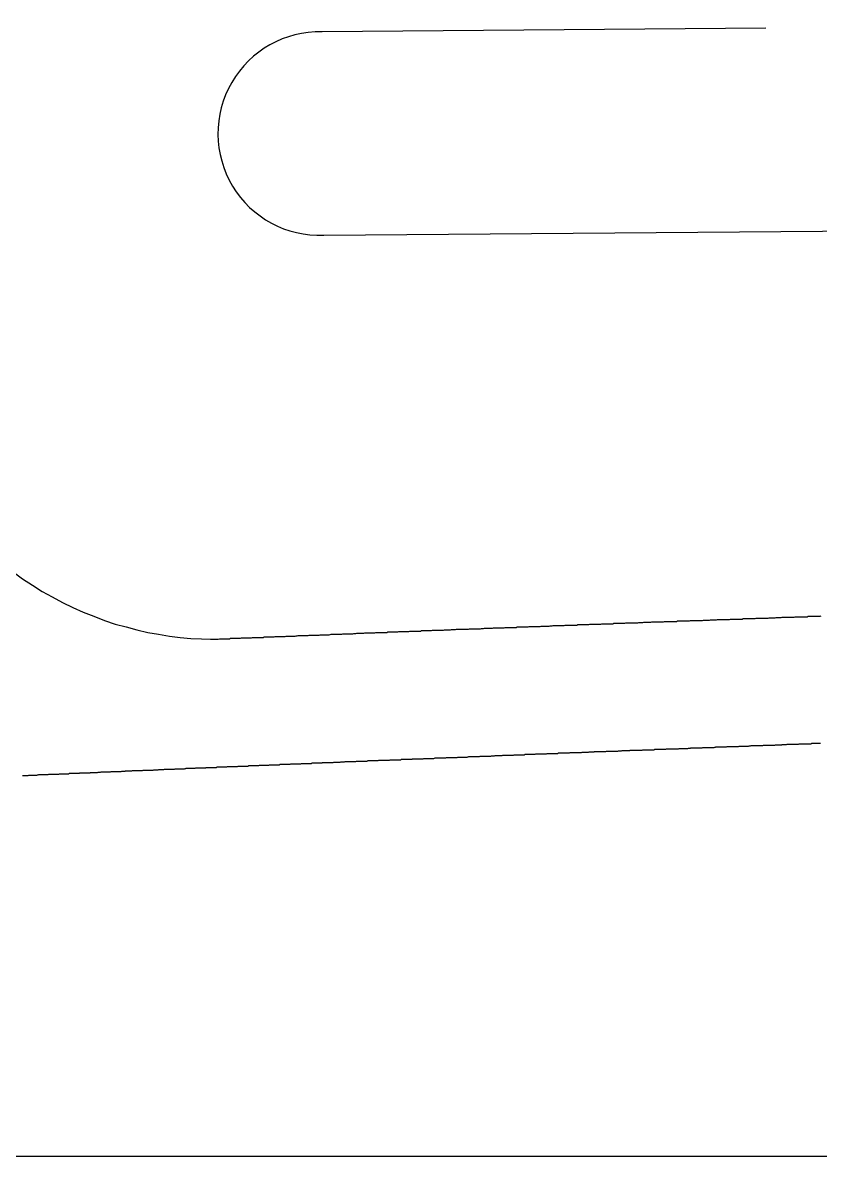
# Model space of a CAD drawing. Header units: millimetres. Extents: x 41 to 1041, y 1148 to 1248.
# Drawn here: x 142.67 to 163.83, y 1147.8 to 1177.87 of the extents above; entities that cross this region are included whole.
import ezdxf

# ---------------------------------------------------------------- set-up
doc = ezdxf.new("R2010")
doc.units = ezdxf.units.MM

msp = doc.modelspace()

# ---------------------------------------------------------------- linework, layer by layer
msp.add_line((41.281, 1147.802), (1041.281, 1147.802))
at = {"color": 3}
msp.add_lwpolyline([(162.386, 1177.727), (150.613, 1177.631, 1.031583), (150.657, 1172.234), (180.427, 1172.474, 1.026919), (180.408, 1177.872)], format="xyb", dxfattribs=at)
for points in [[(142.422, 1163.302, 0), (142.671, 1163.124, 0), (142.928, 1162.956, 0), (143.189, 1162.788, 0), (143.454, 1162.639, 0), (143.725, 1162.491, 0), (143.999, 1162.363, 0), (144.276, 1162.235, 0), (144.557, 1162.127, 0), (144.841, 1162.019, 0), (145.127, 1161.921, 0), (145.413, 1161.843, 0), (145.701, 1161.765, 0), (145.988, 1161.697, 0), (146.277, 1161.649, 0), (146.564, 1161.601, 0), (146.85, 1161.563, 0), (147.134, 1161.534, 0), (147.417, 1161.526, 0), (147.65, 1161.518, 0), (147.653, 1161.518, 0), (147.662, 1161.518, 0), (147.675, 1161.518, 0), (147.693, 1161.518, 0), (147.714, 1161.518, 0), (147.738, 1161.519, 0), (147.766, 1161.519, 0), (147.795, 1161.519, 0), (147.827, 1161.519, 0), (147.86, 1161.519, 0), (147.894, 1161.53, 0), (147.929, 1161.53, 0), (147.965, 1161.53, 0), (148, 1161.53, 0), (148.034, 1161.531, 0), (148.067, 1161.531, 0), (148.099, 1161.531, 0), (148.129, 1161.531, 0), (148.156, 1161.531, 0), (148.183, 1161.542, 0), (148.209, 1161.542, 0), (148.236, 1161.542, 0), (148.262, 1161.542, 0), (148.288, 1161.542, 0), (148.315, 1161.543, 0), (148.341, 1161.543, 0), (148.368, 1161.543, 0), (148.394, 1161.543, 0), (148.421, 1161.543, 0), (148.447, 1161.543, 0), (148.473, 1161.554, 0), (148.5, 1161.554, 0), (148.526, 1161.554, 0), (148.553, 1161.554, 0), (148.579, 1161.554, 0), (148.606, 1161.555, 0), (148.632, 1161.555, 0), (148.658, 1161.555, 0), (148.685, 1161.555, 0), (148.711, 1161.555, 0), (148.738, 1161.555, 0), (148.764, 1161.566, 0), (148.791, 1161.566, 0), (148.817, 1161.566, 0), (148.843, 1161.566, 0), (148.87, 1161.566, 0), (148.896, 1161.566, 0), (148.923, 1161.567, 0), (148.949, 1161.567, 0), (148.975, 1161.567, 0), (149.002, 1161.567, 0), (149.028, 1161.567, 0), (149.055, 1161.568, 0), (149.081, 1161.578, 0), (149.108, 1161.578, 0), (149.134, 1161.578, 0), (149.16, 1161.578, 0), (149.187, 1161.578, 0), (149.213, 1161.579, 0), (149.24, 1161.579, 0), (149.266, 1161.579, 0), (149.293, 1161.579, 0), (149.319, 1161.579, 0), (149.345, 1161.58, 0), (149.372, 1161.59, 0), (149.398, 1161.59, 0), (149.425, 1161.59, 0), (149.451, 1161.59, 0), (149.478, 1161.59, 0), (149.504, 1161.591, 0), (149.53, 1161.591, 0), (149.557, 1161.591, 0), (149.583, 1161.591, 0), (149.61, 1161.591, 0), (149.636, 1161.592, 0), (149.663, 1161.602, 0), (149.689, 1161.602, 0), (149.715, 1161.602, 0), (149.742, 1161.602, 0), (149.768, 1161.602, 0), (149.795, 1161.603, 0), (149.821, 1161.603, 0), (149.847, 1161.603, 0), (149.874, 1161.603, 0), (149.9, 1161.603, 0), (149.927, 1161.604, 0), (149.953, 1161.604, 0), (149.98, 1161.614, 0), (150.006, 1161.614, 0), (150.032, 1161.614, 0), (150.059, 1161.614, 0), (150.085, 1161.615, 0), (150.112, 1161.615, 0), (150.138, 1161.615, 0), (150.165, 1161.615, 0), (150.191, 1161.615, 0), (150.217, 1161.616, 0), (150.244, 1161.616, 0), (150.27, 1161.626, 0), (150.297, 1161.626, 0), (150.323, 1161.626, 0), (150.35, 1161.626, 0), (150.376, 1161.627, 0), (150.402, 1161.627, 0), (150.429, 1161.627, 0), (150.455, 1161.627, 0), (150.482, 1161.627, 0), (150.508, 1161.627, 0), (150.534, 1161.628, 0), (150.561, 1161.638, 0), (150.587, 1161.638, 0), (150.614, 1161.638, 0), (150.64, 1161.638, 0), (150.667, 1161.639, 0), (150.693, 1161.639, 0), (150.719, 1161.639, 0), (150.746, 1161.639, 0), (150.772, 1161.639, 0), (150.799, 1161.639, 0), (150.825, 1161.64, 0), (150.852, 1161.65, 0), (150.878, 1161.65, 0), (150.904, 1161.65, 0), (150.931, 1161.65, 0), (150.957, 1161.651, 0), (150.984, 1161.651, 0), (151.01, 1161.651, 0), (151.037, 1161.651, 0), (151.063, 1161.651, 0), (151.089, 1161.651, 0), (151.116, 1161.652, 0), (151.142, 1161.652, 0), (151.169, 1161.662, 0), (151.195, 1161.662, 0), (151.221, 1161.662, 0), (151.248, 1161.663, 0), (151.274, 1161.663, 0), (151.301, 1161.663, 0), (151.327, 1161.663, 0), (151.354, 1161.663, 0), (151.38, 1161.663, 0), (151.406, 1161.664, 0), (151.433, 1161.664, 0), (151.458, 1161.674, 0), (151.485, 1161.674, 0), (151.511, 1161.674, 0), (151.538, 1161.675, 0), (151.564, 1161.675, 0), (151.59, 1161.675, 0), (151.617, 1161.675, 0), (151.643, 1161.675, 0), (151.67, 1161.675, 0), (151.696, 1161.676, 0), (151.723, 1161.676, 0), (151.749, 1161.686, 0), (151.775, 1161.686, 0), (151.802, 1161.686, 0), (151.828, 1161.687, 0), (151.855, 1161.687, 0), (151.881, 1161.687, 0), (151.907, 1161.687, 0), (151.934, 1161.687, 0), (151.96, 1161.687, 0), (151.987, 1161.688, 0), (152.013, 1161.688, 0), (152.04, 1161.698, 0), (152.066, 1161.698, 0), (152.092, 1161.698, 0), (152.119, 1161.699, 0), (152.145, 1161.699, 0), (152.172, 1161.699, 0), (152.198, 1161.699, 0), (152.225, 1161.699, 0), (152.251, 1161.699, 0), (152.277, 1161.7, 0), (152.304, 1161.7, 0), (152.33, 1161.7, 0), (152.357, 1161.71, 0), (152.383, 1161.71, 0), (152.41, 1161.71, 0), (152.436, 1161.711, 0), (152.462, 1161.711, 0), (152.489, 1161.711, 0), (152.515, 1161.711, 0), (152.542, 1161.711, 0), (152.568, 1161.712, 0), (152.594, 1161.712, 0), (152.621, 1161.712, 0), (152.647, 1161.722, 0), (152.674, 1161.722, 0), (152.7, 1161.722, 0), (152.727, 1161.723, 0), (152.753, 1161.723, 0), (152.779, 1161.723, 0), (152.806, 1161.723, 0), (152.832, 1161.723, 0), (152.859, 1161.724, 0), (152.885, 1161.724, 0), (152.912, 1161.724, 0), (152.938, 1161.734, 0), (152.964, 1161.734, 0), (152.991, 1161.734, 0), (153.017, 1161.735, 0), (153.044, 1161.735, 0), (153.07, 1161.735, 0), (153.097, 1161.735, 0), (153.123, 1161.735, 0), (153.149, 1161.736, 0), (153.176, 1161.736, 0), (153.202, 1161.736, 0), (153.229, 1161.736, 0), (153.255, 1161.746, 0), (153.281, 1161.746, 0), (153.308, 1161.747, 0), (153.334, 1161.747, 0), (153.361, 1161.747, 0), (153.387, 1161.747, 0), (153.414, 1161.747, 0), (153.44, 1161.748, 0), (153.466, 1161.748, 0), (153.493, 1161.748, 0), (153.519, 1161.748, 0), (153.546, 1161.758, 0), (153.572, 1161.758, 0), (153.599, 1161.759, 0), (153.625, 1161.759, 0), (153.651, 1161.759, 0), (153.678, 1161.759, 0), (153.704, 1161.759, 0), (153.731, 1161.76, 0), (153.757, 1161.76, 0), (153.784, 1161.76, 0), (153.81, 1161.76, 0), (153.836, 1161.76, 0), (153.863, 1161.77, 0), (153.889, 1161.771, 0), (153.916, 1161.771, 0), (153.942, 1161.771, 0), (153.969, 1161.771, 0), (153.995, 1161.771, 0), (154.021, 1161.771, 0), (154.048, 1161.772, 0), (154.074, 1161.772, 0), (154.101, 1161.772, 0), (154.127, 1161.772, 0), (154.154, 1161.772, 0), (154.18, 1161.783, 0), (154.206, 1161.783, 0), (154.233, 1161.783, 0), (154.259, 1161.783, 0), (154.286, 1161.783, 0), (154.312, 1161.783, 0), (154.338, 1161.784, 0), (154.365, 1161.784, 0), (154.391, 1161.784, 0), (154.418, 1161.784, 0), (154.444, 1161.784, 0), (154.471, 1161.785, 0), (154.497, 1161.785, 0), (154.523, 1161.795, 0), (154.55, 1161.795, 0), (154.576, 1161.795, 0), (154.603, 1161.795, 0), (154.629, 1161.796, 0), (154.656, 1161.796, 0), (154.682, 1161.796, 0), (154.708, 1161.796, 0), (154.735, 1161.796, 0), (154.761, 1161.797, 0), (154.788, 1161.797, 0), (154.814, 1161.797, 0), (154.841, 1161.807, 0), (154.867, 1161.807, 0), (154.893, 1161.807, 0), (154.92, 1161.808, 0), (154.946, 1161.808, 0), (154.973, 1161.808, 0), (154.999, 1161.808, 0), (155.026, 1161.808, 0), (155.052, 1161.809, 0), (155.078, 1161.809, 0), (155.105, 1161.809, 0), (155.131, 1161.809, 0), (155.158, 1161.819, 0), (155.184, 1161.819, 0), (155.211, 1161.82, 0), (155.237, 1161.82, 0), (155.263, 1161.82, 0), (155.29, 1161.82, 0), (155.316, 1161.82, 0), (155.343, 1161.821, 0), (155.369, 1161.821, 0), (155.396, 1161.821, 0), (155.422, 1161.821, 0), (155.448, 1161.821, 0), (155.474, 1161.831, 0), (155.5, 1161.832, 0), (155.527, 1161.832, 0), (155.553, 1161.832, 0), (155.579, 1161.832, 0), (155.606, 1161.832, 0), (155.632, 1161.833, 0), (155.659, 1161.833, 0), (155.685, 1161.833, 0), (155.712, 1161.833, 0), (155.738, 1161.833, 0), (155.764, 1161.833, 0), (155.791, 1161.844, 0), (155.817, 1161.844, 0), (155.844, 1161.844, 0), (155.87, 1161.844, 0), (155.897, 1161.844, 0), (155.923, 1161.844, 0), (155.949, 1161.845, 0), (155.976, 1161.845, 0), (156.002, 1161.845, 0), (156.029, 1161.845, 0), (156.055, 1161.845, 0), (156.082, 1161.846, 0), (156.108, 1161.856, 0), (156.134, 1161.856, 0), (156.161, 1161.856, 0), (156.187, 1161.856, 0), (156.214, 1161.856, 0), (156.24, 1161.857, 0), (156.267, 1161.857, 0), (156.293, 1161.857, 0), (156.319, 1161.857, 0), (156.346, 1161.857, 0), (156.372, 1161.858, 0), (156.399, 1161.858, 0), (156.425, 1161.868, 0), (156.452, 1161.868, 0), (156.478, 1161.868, 0), (156.504, 1161.868, 0), (156.531, 1161.869, 0), (156.557, 1161.869, 0), (156.584, 1161.869, 0), (156.61, 1161.869, 0), (156.636, 1161.869, 0), (156.663, 1161.87, 0), (156.689, 1161.87, 0), (156.716, 1161.87, 0), (156.742, 1161.88, 0), (156.769, 1161.88, 0), (156.795, 1161.88, 0), (156.821, 1161.881, 0), (156.848, 1161.881, 0), (156.874, 1161.881, 0), (156.901, 1161.881, 0), (156.927, 1161.881, 0), (156.954, 1161.882, 0), (156.98, 1161.882, 0), (157.006, 1161.882, 0), (157.033, 1161.882, 0), (157.059, 1161.892, 0), (157.086, 1161.892, 0), (157.112, 1161.893, 0), (157.139, 1161.893, 0), (157.165, 1161.893, 0), (157.191, 1161.893, 0), (157.218, 1161.893, 0), (157.244, 1161.894, 0), (157.271, 1161.894, 0), (157.297, 1161.894, 0), (157.324, 1161.894, 0), (157.35, 1161.894, 0), (157.376, 1161.894, 0), (157.403, 1161.905, 0), (157.429, 1161.905, 0), (157.456, 1161.905, 0), (157.482, 1161.905, 0), (157.509, 1161.905, 0), (157.535, 1161.906, 0), (157.561, 1161.906, 0), (157.588, 1161.906, 0), (157.614, 1161.906, 0), (157.641, 1161.906, 0), (157.667, 1161.906, 0), (157.694, 1161.907, 0), (157.72, 1161.917, 0), (157.746, 1161.917, 0), (157.773, 1161.917, 0), (157.799, 1161.917, 0), (157.826, 1161.917, 0), (157.852, 1161.918, 0), (157.878, 1161.918, 0), (157.905, 1161.918, 0), (157.931, 1161.918, 0), (157.958, 1161.918, 0), (157.984, 1161.919, 0), (158.011, 1161.919, 0), (158.037, 1161.929, 0), (158.063, 1161.929, 0), (158.09, 1161.929, 0), (158.116, 1161.929, 0), (158.143, 1161.93, 0), (158.169, 1161.93, 0), (158.196, 1161.93, 0), (158.222, 1161.93, 0), (158.248, 1161.93, 0), (158.275, 1161.931, 0), (158.301, 1161.931, 0), (158.328, 1161.931, 0), (158.354, 1161.941, 0), (158.381, 1161.941, 0), (158.407, 1161.941, 0), (158.433, 1161.942, 0), (158.46, 1161.942, 0), (158.486, 1161.942, 0), (158.513, 1161.942, 0), (158.539, 1161.942, 0), (158.566, 1161.943, 0), (158.592, 1161.943, 0), (158.618, 1161.943, 0), (158.645, 1161.943, 0), (158.671, 1161.953, 0), (158.698, 1161.953, 0), (158.724, 1161.954, 0), (158.751, 1161.954, 0), (158.777, 1161.954, 0), (158.803, 1161.954, 0), (158.83, 1161.954, 0), (158.856, 1161.955, 0), (158.883, 1161.955, 0), (158.909, 1161.955, 0), (158.936, 1161.955, 0), (158.962, 1161.955, 0), (158.988, 1161.955, 0), (159.015, 1161.966, 0), (159.041, 1161.966, 0), (159.068, 1161.966, 0), (159.094, 1161.966, 0), (159.121, 1161.966, 0), (159.147, 1161.967, 0), (159.173, 1161.967, 0), (159.2, 1161.967, 0), (159.226, 1161.967, 0), (159.253, 1161.967, 0), (159.279, 1161.967, 0), (159.305, 1161.968, 0), (159.332, 1161.968, 0), (159.358, 1161.978, 0), (159.385, 1161.978, 0), (159.411, 1161.978, 0), (159.438, 1161.979, 0), (159.464, 1161.979, 0), (159.49, 1161.979, 0), (159.517, 1161.979, 0), (159.543, 1161.979, 0), (159.57, 1161.979, 0), (159.596, 1161.98, 0), (159.623, 1161.98, 0), (159.649, 1161.98, 0), (159.675, 1161.98, 0), (159.701, 1161.99, 0), (159.727, 1161.99, 0), (159.754, 1161.991, 0), (159.78, 1161.991, 0), (159.807, 1161.991, 0), (159.833, 1161.991, 0), (159.859, 1161.991, 0), (159.886, 1161.992, 0), (159.912, 1161.992, 0), (159.939, 1161.992, 0), (159.965, 1161.992, 0), (159.992, 1161.992, 0), (160.018, 1161.992, 0), (160.044, 1162.003, 0), (160.071, 1162.003, 0), (160.097, 1162.003, 0), (160.124, 1162.003, 0), (160.15, 1162.003, 0), (160.177, 1162.004, 0), (160.203, 1162.004, 0), (160.229, 1162.004, 0), (160.256, 1162.004, 0), (160.282, 1162.004, 0), (160.309, 1162.004, 0), (160.335, 1162.005, 0), (160.362, 1162.005, 0), (160.388, 1162.015, 0), (160.414, 1162.015, 0), (160.441, 1162.015, 0), (160.467, 1162.016, 0), (160.494, 1162.016, 0), (160.52, 1162.016, 0), (160.547, 1162.016, 0), (160.573, 1162.016, 0), (160.599, 1162.016, 0), (160.626, 1162.017, 0), (160.652, 1162.017, 0), (160.679, 1162.017, 0), (160.705, 1162.017, 0), (160.732, 1162.027, 0), (160.758, 1162.028, 0), (160.784, 1162.028, 0), (160.811, 1162.028, 0), (160.837, 1162.028, 0), (160.864, 1162.028, 0), (160.89, 1162.028, 0), (160.917, 1162.029, 0), (160.943, 1162.029, 0), (160.969, 1162.029, 0), (160.996, 1162.029, 0), (161.022, 1162.029, 0), (161.049, 1162.03, 0), (161.075, 1162.03, 0), (161.102, 1162.04, 0), (161.128, 1162.04, 0), (161.154, 1162.04, 0), (161.181, 1162.04, 0), (161.207, 1162.041, 0), (161.234, 1162.041, 0), (161.26, 1162.041, 0), (161.287, 1162.041, 0), (161.313, 1162.041, 0), (161.339, 1162.041, 0), (161.366, 1162.042, 0), (161.392, 1162.042, 0), (161.419, 1162.042, 0), (161.445, 1162.052, 0), (161.472, 1162.052, 0), (161.498, 1162.053, 0), (161.524, 1162.053, 0), (161.551, 1162.053, 0), (161.577, 1162.053, 0), (161.604, 1162.053, 0), (161.63, 1162.053, 0), (161.657, 1162.054, 0), (161.683, 1162.054, 0), (161.709, 1162.054, 0), (161.736, 1162.054, 0), (161.762, 1162.054, 0), (161.789, 1162.065, 0), (161.815, 1162.065, 0), (161.841, 1162.065, 0), (161.868, 1162.065, 0), (161.894, 1162.065, 0), (161.921, 1162.065, 0), (161.947, 1162.066, 0), (161.974, 1162.066, 0), (162, 1162.066, 0), (162.026, 1162.066, 0), (162.053, 1162.066, 0), (162.079, 1162.067, 0), (162.106, 1162.067, 0), (162.132, 1162.077, 0), (162.159, 1162.077, 0), (162.185, 1162.077, 0), (162.211, 1162.077, 0), (162.238, 1162.078, 0), (162.264, 1162.078, 0), (162.291, 1162.078, 0), (162.317, 1162.078, 0), (162.344, 1162.078, 0), (162.37, 1162.079, 0), (162.396, 1162.079, 0), (162.423, 1162.079, 0), (162.449, 1162.079, 0), (162.476, 1162.089, 0), (162.502, 1162.089, 0), (162.529, 1162.09, 0), (162.555, 1162.09, 0), (162.581, 1162.09, 0), (162.608, 1162.09, 0), (162.634, 1162.09, 0), (162.661, 1162.091, 0), (162.687, 1162.091, 0), (162.714, 1162.091, 0), (162.74, 1162.091, 0), (162.766, 1162.091, 0), (162.793, 1162.091, 0), (162.819, 1162.102, 0), (162.846, 1162.102, 0), (162.872, 1162.102, 0), (162.899, 1162.102, 0), (162.925, 1162.102, 0), (162.951, 1162.103, 0), (162.978, 1162.103, 0), (163.004, 1162.103, 0), (163.031, 1162.103, 0), (163.057, 1162.103, 0), (163.084, 1162.103, 0), (163.11, 1162.104, 0), (163.136, 1162.104, 0), (163.163, 1162.114, 0), (163.189, 1162.114, 0), (163.216, 1162.114, 0), (163.242, 1162.114, 0), (163.269, 1162.115, 0), (163.295, 1162.115, 0), (163.321, 1162.115, 0), (163.348, 1162.115, 0), (163.374, 1162.115, 0), (163.401, 1162.116, 0), (163.427, 1162.116, 0), (163.454, 1162.116, 0), (163.48, 1162.116, 0), (163.506, 1162.126, 0), (163.533, 1162.126, 0), (163.559, 1162.127, 0), (163.586, 1162.127, 0), (163.612, 1162.127, 0), (163.639, 1162.127, 0), (163.665, 1162.127, 0), (163.691, 1162.128, 0), (163.718, 1162.128, 0), (163.744, 1162.128, 0), (163.771, 1162.128, 0), (163.797, 1162.128, 0), (163.824, 1162.128, 0), (163.85, 1162.139, 0)], [(142.666, 1157.904, 0), (142.682, 1157.904, 0), (142.699, 1157.904, 0), (142.715, 1157.904, 0), (142.732, 1157.904, 0), (142.749, 1157.904, 0), (142.765, 1157.905, 0), (142.782, 1157.905, 0), (142.798, 1157.905, 0), (142.815, 1157.905, 0), (142.832, 1157.915, 0), (142.848, 1157.915, 0), (142.865, 1157.915, 0), (142.881, 1157.915, 0), (142.898, 1157.915, 0), (142.915, 1157.916, 0), (142.931, 1157.916, 0), (142.948, 1157.916, 0), (142.964, 1157.916, 0), (142.981, 1157.916, 0), (142.998, 1157.916, 0), (143.014, 1157.916, 0), (143.031, 1157.916, 0), (143.047, 1157.916, 0), (143.064, 1157.917, 0), (143.08, 1157.917, 0), (143.097, 1157.927, 0), (143.114, 1157.927, 0), (143.13, 1157.927, 0), (143.147, 1157.927, 0), (143.163, 1157.927, 0), (143.18, 1157.927, 0), (143.197, 1157.927, 0), (143.213, 1157.928, 0), (143.23, 1157.928, 0), (143.246, 1157.928, 0), (143.263, 1157.928, 0), (143.28, 1157.928, 0), (143.296, 1157.928, 0), (143.313, 1157.928, 0), (143.329, 1157.928, 0), (143.346, 1157.928, 0), (143.363, 1157.939, 0), (143.379, 1157.939, 0), (143.396, 1157.939, 0), (143.412, 1157.939, 0), (143.429, 1157.939, 0), (143.446, 1157.939, 0), (143.462, 1157.939, 0), (143.479, 1157.939, 0), (143.495, 1157.94, 0), (143.512, 1157.94, 0), (143.529, 1157.94, 0), (143.545, 1157.94, 0), (143.562, 1157.94, 0), (143.578, 1157.94, 0), (143.595, 1157.94, 0), (143.611, 1157.94, 0), (143.628, 1157.94, 0), (143.645, 1157.951, 0), (143.661, 1157.951, 0), (143.678, 1157.951, 0), (143.694, 1157.951, 0), (143.711, 1157.951, 0), (143.728, 1157.951, 0), (143.744, 1157.951, 0), (143.761, 1157.951, 0), (143.777, 1157.951, 0), (143.794, 1157.952, 0), (143.811, 1157.952, 0), (143.827, 1157.952, 0), (143.844, 1157.952, 0), (143.86, 1157.952, 0), (143.877, 1157.952, 0), (143.894, 1157.952, 0), (143.91, 1157.962, 0), (143.927, 1157.962, 0), (143.943, 1157.963, 0), (143.96, 1157.963, 0), (143.977, 1157.963, 0), (143.993, 1157.963, 0), (144.01, 1157.963, 0), (144.026, 1157.963, 0), (144.043, 1157.963, 0), (144.059, 1157.963, 0), (144.076, 1157.963, 0), (144.093, 1157.964, 0), (144.109, 1157.964, 0), (144.126, 1157.964, 0), (144.142, 1157.964, 0), (144.159, 1157.964, 0), (144.176, 1157.964, 0), (144.192, 1157.974, 0), (144.209, 1157.974, 0), (144.225, 1157.974, 0), (144.242, 1157.975, 0), (144.259, 1157.975, 0), (144.275, 1157.975, 0), (144.292, 1157.975, 0), (144.308, 1157.975, 0), (144.325, 1157.975, 0), (144.342, 1157.975, 0), (144.358, 1157.975, 0), (144.375, 1157.976, 0), (144.391, 1157.976, 0), (144.408, 1157.976, 0), (144.425, 1157.976, 0), (144.441, 1157.976, 0), (144.458, 1157.976, 0), (144.473, 1157.986, 0), (144.49, 1157.986, 0), (144.507, 1157.986, 0), (144.523, 1157.987, 0), (144.54, 1157.987, 0), (144.556, 1157.987, 0), (144.573, 1157.987, 0), (144.589, 1157.987, 0), (144.606, 1157.987, 0), (144.623, 1157.987, 0), (144.639, 1157.987, 0), (144.656, 1157.987, 0), (144.672, 1157.988, 0), (144.689, 1157.988, 0), (144.706, 1157.988, 0), (144.722, 1157.988, 0), (144.739, 1157.988, 0), (144.755, 1157.998, 0), (144.772, 1157.998, 0), (144.789, 1157.998, 0), (144.805, 1157.998, 0), (144.822, 1157.999, 0), (144.838, 1157.999, 0), (144.855, 1157.999, 0), (144.872, 1157.999, 0), (144.888, 1157.999, 0), (144.905, 1157.999, 0), (144.921, 1157.999, 0), (144.938, 1157.999, 0), (144.955, 1157.999, 0), (144.971, 1158, 0), (144.988, 1158, 0), (145.004, 1158, 0), (145.021, 1158.01, 0), (145.038, 1158.01, 0), (145.054, 1158.01, 0), (145.071, 1158.01, 0), (145.087, 1158.01, 0), (145.104, 1158.011, 0), (145.12, 1158.011, 0), (145.137, 1158.011, 0), (145.154, 1158.011, 0), (145.17, 1158.011, 0), (145.187, 1158.011, 0), (145.203, 1158.011, 0), (145.22, 1158.011, 0), (145.237, 1158.011, 0), (145.253, 1158.012, 0), (145.27, 1158.012, 0), (145.286, 1158.012, 0), (145.303, 1158.022, 0), (145.32, 1158.022, 0), (145.336, 1158.022, 0), (145.353, 1158.022, 0), (145.369, 1158.022, 0), (145.386, 1158.022, 0), (145.403, 1158.023, 0), (145.419, 1158.023, 0), (145.436, 1158.023, 0), (145.452, 1158.023, 0), (145.469, 1158.023, 0), (145.486, 1158.023, 0), (145.502, 1158.023, 0), (145.519, 1158.023, 0), (145.535, 1158.023, 0), (145.552, 1158.024, 0), (145.569, 1158.024, 0), (145.585, 1158.034, 0), (145.602, 1158.034, 0), (145.618, 1158.034, 0), (145.635, 1158.034, 0), (145.651, 1158.034, 0), (145.668, 1158.034, 0), (145.685, 1158.034, 0), (145.701, 1158.035, 0), (145.718, 1158.035, 0), (145.734, 1158.035, 0), (145.751, 1158.035, 0), (145.768, 1158.035, 0), (145.784, 1158.035, 0), (145.801, 1158.035, 0), (145.817, 1158.035, 0), (145.834, 1158.035, 0), (145.851, 1158.036, 0), (145.867, 1158.046, 0), (145.884, 1158.046, 0), (145.9, 1158.046, 0), (145.917, 1158.046, 0), (145.934, 1158.046, 0), (145.95, 1158.046, 0), (145.967, 1158.046, 0), (145.983, 1158.047, 0), (146, 1158.047, 0), (146.017, 1158.047, 0), (146.033, 1158.047, 0), (146.05, 1158.047, 0), (146.066, 1158.047, 0), (146.083, 1158.047, 0), (146.1, 1158.047, 0), (146.116, 1158.047, 0), (146.133, 1158.048, 0), (146.149, 1158.058, 0), (146.166, 1158.058, 0), (146.182, 1158.058, 0), (146.199, 1158.058, 0), (146.216, 1158.058, 0), (146.232, 1158.058, 0), (146.249, 1158.058, 0), (146.265, 1158.058, 0), (146.282, 1158.059, 0), (146.299, 1158.059, 0), (146.315, 1158.059, 0), (146.332, 1158.059, 0), (146.348, 1158.059, 0), (146.365, 1158.059, 0), (146.382, 1158.059, 0), (146.398, 1158.059, 0), (146.415, 1158.059, 0), (146.431, 1158.07, 0), (146.448, 1158.07, 0), (146.465, 1158.07, 0), (146.481, 1158.07, 0), (146.498, 1158.07, 0), (146.514, 1158.07, 0), (146.531, 1158.07, 0), (146.548, 1158.07, 0), (146.564, 1158.07, 0), (146.581, 1158.071, 0), (146.597, 1158.071, 0), (146.614, 1158.071, 0), (146.631, 1158.071, 0), (146.647, 1158.071, 0), (146.664, 1158.071, 0), (146.68, 1158.071, 0), (146.697, 1158.071, 0), (146.713, 1158.081, 0), (146.73, 1158.082, 0), (146.747, 1158.082, 0), (146.763, 1158.082, 0), (146.78, 1158.082, 0), (146.796, 1158.082, 0), (146.813, 1158.082, 0), (146.83, 1158.082, 0), (146.846, 1158.082, 0), (146.863, 1158.083, 0), (146.879, 1158.083, 0), (146.896, 1158.083, 0), (146.913, 1158.083, 0), (146.929, 1158.083, 0), (146.946, 1158.083, 0), (146.962, 1158.083, 0), (146.979, 1158.093, 0), (146.996, 1158.093, 0), (147.012, 1158.094, 0), (147.029, 1158.094, 0), (147.045, 1158.094, 0), (147.062, 1158.094, 0), (147.079, 1158.094, 0), (147.095, 1158.094, 0), (147.112, 1158.094, 0), (147.128, 1158.094, 0), (147.145, 1158.094, 0), (147.161, 1158.095, 0), (147.178, 1158.095, 0), (147.195, 1158.095, 0), (147.211, 1158.095, 0), (147.228, 1158.095, 0), (147.244, 1158.095, 0), (147.261, 1158.105, 0), (147.278, 1158.105, 0), (147.294, 1158.105, 0), (147.311, 1158.106, 0), (147.327, 1158.106, 0), (147.344, 1158.106, 0), (147.361, 1158.106, 0), (147.377, 1158.106, 0), (147.394, 1158.106, 0), (147.41, 1158.106, 0), (147.427, 1158.106, 0), (147.444, 1158.106, 0), (147.46, 1158.107, 0), (147.477, 1158.107, 0), (147.493, 1158.107, 0), (147.51, 1158.107, 0), (147.527, 1158.107, 0), (147.543, 1158.117, 0), (147.56, 1158.117, 0), (147.576, 1158.117, 0), (147.593, 1158.118, 0), (147.61, 1158.118, 0), (147.626, 1158.118, 0), (147.643, 1158.118, 0), (147.659, 1158.118, 0), (147.676, 1158.118, 0), (147.692, 1158.118, 0), (147.709, 1158.118, 0), (147.726, 1158.118, 0), (147.742, 1158.119, 0), (147.759, 1158.119, 0), (147.775, 1158.119, 0), (147.792, 1158.119, 0), (147.809, 1158.119, 0), (147.825, 1158.129, 0), (147.842, 1158.129, 0), (147.858, 1158.129, 0), (147.875, 1158.129, 0), (147.892, 1158.13, 0), (147.908, 1158.13, 0), (147.925, 1158.13, 0), (147.941, 1158.13, 0), (147.958, 1158.13, 0), (147.975, 1158.13, 0), (147.991, 1158.13, 0), (148.008, 1158.13, 0), (148.024, 1158.13, 0), (148.041, 1158.131, 0), (148.058, 1158.131, 0), (148.074, 1158.131, 0), (148.091, 1158.131, 0), (148.107, 1158.141, 0), (148.124, 1158.141, 0), (148.141, 1158.141, 0), (148.157, 1158.141, 0), (148.174, 1158.141, 0), (148.19, 1158.142, 0), (148.207, 1158.142, 0), (148.223, 1158.142, 0), (148.24, 1158.142, 0), (148.257, 1158.142, 0), (148.273, 1158.142, 0), (148.29, 1158.142, 0), (148.306, 1158.142, 0), (148.323, 1158.142, 0), (148.34, 1158.143, 0), (148.356, 1158.143, 0), (148.373, 1158.143, 0), (148.388, 1158.153, 0), (148.405, 1158.153, 0), (148.422, 1158.153, 0), (148.438, 1158.153, 0), (148.455, 1158.153, 0), (148.471, 1158.154, 0), (148.488, 1158.154, 0), (148.505, 1158.154, 0), (148.521, 1158.154, 0), (148.538, 1158.154, 0), (148.554, 1158.154, 0), (148.571, 1158.154, 0), (148.588, 1158.154, 0), (148.604, 1158.154, 0), (148.621, 1158.155, 0), (148.637, 1158.155, 0), (148.654, 1158.155, 0), (148.671, 1158.165, 0), (148.687, 1158.165, 0), (148.704, 1158.165, 0), (148.72, 1158.165, 0), (148.737, 1158.165, 0), (148.753, 1158.165, 0), (148.77, 1158.166, 0), (148.787, 1158.166, 0), (148.803, 1158.166, 0), (148.82, 1158.166, 0), (148.836, 1158.166, 0), (148.853, 1158.166, 0), (148.87, 1158.166, 0), (148.886, 1158.166, 0), (148.903, 1158.166, 0), (148.919, 1158.167, 0), (148.936, 1158.167, 0), (148.953, 1158.177, 0), (148.969, 1158.177, 0), (148.986, 1158.177, 0), (149.002, 1158.177, 0), (149.019, 1158.177, 0), (149.036, 1158.177, 0), (149.052, 1158.177, 0), (149.069, 1158.178, 0), (149.085, 1158.178, 0), (149.102, 1158.178, 0), (149.119, 1158.178, 0), (149.135, 1158.178, 0), (149.152, 1158.178, 0), (149.168, 1158.178, 0), (149.185, 1158.178, 0), (149.202, 1158.178, 0), (149.218, 1158.189, 0), (149.235, 1158.189, 0), (149.251, 1158.189, 0), (149.268, 1158.189, 0), (149.284, 1158.189, 0), (149.301, 1158.189, 0), (149.318, 1158.189, 0), (149.334, 1158.189, 0), (149.351, 1158.19, 0), (149.367, 1158.19, 0), (149.384, 1158.19, 0), (149.401, 1158.19, 0), (149.417, 1158.19, 0), (149.434, 1158.19, 0), (149.45, 1158.19, 0), (149.467, 1158.19, 0), (149.484, 1158.19, 0), (149.5, 1158.201, 0), (149.517, 1158.201, 0), (149.533, 1158.201, 0), (149.55, 1158.201, 0), (149.567, 1158.201, 0), (149.583, 1158.201, 0), (149.6, 1158.201, 0), (149.616, 1158.201, 0), (149.633, 1158.201, 0), (149.65, 1158.202, 0), (149.666, 1158.202, 0), (149.683, 1158.202, 0), (149.699, 1158.202, 0), (149.716, 1158.202, 0), (149.733, 1158.202, 0), (149.749, 1158.202, 0), (149.766, 1158.202, 0), (149.782, 1158.212, 0), (149.799, 1158.213, 0), (149.815, 1158.213, 0), (149.832, 1158.213, 0), (149.849, 1158.213, 0), (149.865, 1158.213, 0), (149.882, 1158.213, 0), (149.898, 1158.213, 0), (149.915, 1158.213, 0), (149.932, 1158.213, 0), (149.948, 1158.214, 0), (149.965, 1158.214, 0), (149.981, 1158.214, 0), (149.998, 1158.214, 0), (150.015, 1158.214, 0), (150.031, 1158.214, 0), (150.048, 1158.214, 0), (150.064, 1158.224, 0), (150.081, 1158.225, 0), (150.098, 1158.225, 0), (150.114, 1158.225, 0), (150.131, 1158.225, 0), (150.147, 1158.225, 0), (150.164, 1158.225, 0), (150.181, 1158.225, 0), (150.197, 1158.225, 0), (150.214, 1158.225, 0), (150.23, 1158.226, 0), (150.247, 1158.226, 0), (150.264, 1158.226, 0), (150.28, 1158.226, 0), (150.297, 1158.226, 0), (150.313, 1158.226, 0), (150.33, 1158.226, 0), (150.346, 1158.236, 0), (150.363, 1158.236, 0), (150.38, 1158.237, 0), (150.396, 1158.237, 0), (150.413, 1158.237, 0), (150.429, 1158.237, 0), (150.446, 1158.237, 0), (150.463, 1158.237, 0), (150.479, 1158.237, 0), (150.496, 1158.237, 0), (150.512, 1158.237, 0), (150.529, 1158.238, 0), (150.546, 1158.238, 0), (150.562, 1158.238, 0), (150.579, 1158.238, 0), (150.595, 1158.238, 0), (150.612, 1158.238, 0), (150.629, 1158.248, 0), (150.645, 1158.248, 0), (150.662, 1158.248, 0), (150.678, 1158.249, 0), (150.695, 1158.249, 0), (150.712, 1158.249, 0), (150.728, 1158.249, 0), (150.745, 1158.249, 0), (150.761, 1158.249, 0), (150.778, 1158.249, 0), (150.795, 1158.249, 0), (150.811, 1158.249, 0), (150.828, 1158.25, 0), (150.844, 1158.25, 0), (150.861, 1158.25, 0), (150.878, 1158.25, 0), (150.894, 1158.25, 0), (150.911, 1158.25, 0), (150.927, 1158.26, 0), (150.944, 1158.26, 0), (150.96, 1158.261, 0), (150.977, 1158.261, 0), (150.994, 1158.261, 0), (151.01, 1158.261, 0), (151.027, 1158.261, 0), (151.043, 1158.261, 0), (151.06, 1158.261, 0), (151.077, 1158.261, 0), (151.093, 1158.261, 0), (151.11, 1158.262, 0), (151.126, 1158.262, 0), (151.143, 1158.262, 0), (151.16, 1158.262, 0), (151.176, 1158.262, 0), (151.193, 1158.262, 0), (151.209, 1158.262, 0), (151.226, 1158.272, 0), (151.243, 1158.272, 0), (151.259, 1158.273, 0), (151.276, 1158.273, 0), (151.292, 1158.273, 0), (151.309, 1158.273, 0), (151.326, 1158.273, 0), (151.342, 1158.273, 0), (151.359, 1158.273, 0), (151.375, 1158.273, 0), (151.392, 1158.273, 0), (151.409, 1158.274, 0), (151.425, 1158.274, 0), (151.442, 1158.274, 0), (151.458, 1158.274, 0), (151.475, 1158.274, 0), (151.492, 1158.274, 0), (151.508, 1158.274, 0), (151.525, 1158.284, 0), (151.541, 1158.284, 0), (151.558, 1158.285, 0), (151.574, 1158.285, 0), (151.591, 1158.285, 0), (151.608, 1158.285, 0), (151.624, 1158.285, 0), (151.641, 1158.285, 0), (151.657, 1158.285, 0), (151.674, 1158.285, 0), (151.691, 1158.285, 0), (151.707, 1158.286, 0), (151.724, 1158.286, 0), (151.74, 1158.286, 0), (151.757, 1158.286, 0), (151.774, 1158.286, 0), (151.79, 1158.286, 0), (151.807, 1158.286, 0), (151.823, 1158.296, 0), (151.84, 1158.297, 0), (151.857, 1158.297, 0), (151.873, 1158.297, 0), (151.89, 1158.297, 0), (151.906, 1158.297, 0), (151.923, 1158.297, 0), (151.94, 1158.297, 0), (151.956, 1158.297, 0), (151.973, 1158.297, 0), (151.989, 1158.298, 0), (152.006, 1158.298, 0), (152.023, 1158.298, 0), (152.039, 1158.298, 0), (152.056, 1158.298, 0), (152.072, 1158.298, 0), (152.089, 1158.298, 0), (152.106, 1158.298, 0), (152.121, 1158.308, 0), (152.138, 1158.309, 0), (152.154, 1158.309, 0), (152.171, 1158.309, 0), (152.188, 1158.309, 0), (152.204, 1158.309, 0), (152.221, 1158.309, 0), (152.237, 1158.309, 0), (152.254, 1158.309, 0), (152.27, 1158.309, 0), (152.287, 1158.31, 0), (152.304, 1158.31, 0), (152.32, 1158.31, 0), (152.337, 1158.31, 0), (152.353, 1158.31, 0), (152.37, 1158.31, 0), (152.387, 1158.31, 0), (152.403, 1158.31, 0), (152.42, 1158.32, 0), (152.436, 1158.321, 0), (152.453, 1158.321, 0), (152.47, 1158.321, 0), (152.486, 1158.321, 0), (152.503, 1158.321, 0), (152.519, 1158.321, 0), (152.536, 1158.321, 0), (152.553, 1158.321, 0), (152.569, 1158.322, 0), (152.586, 1158.322, 0), (152.602, 1158.322, 0), (152.619, 1158.322, 0), (152.636, 1158.322, 0), (152.652, 1158.322, 0), (152.669, 1158.322, 0), (152.685, 1158.322, 0), (152.702, 1158.322, 0), (152.719, 1158.333, 0), (152.735, 1158.333, 0), (152.752, 1158.333, 0), (152.768, 1158.333, 0), (152.785, 1158.333, 0), (152.802, 1158.333, 0), (152.818, 1158.333, 0), (152.835, 1158.333, 0), (152.851, 1158.333, 0), (152.868, 1158.334, 0), (152.884, 1158.334, 0), (152.901, 1158.334, 0), (152.918, 1158.334, 0), (152.934, 1158.334, 0), (152.951, 1158.334, 0), (152.967, 1158.334, 0), (152.984, 1158.334, 0), (153.001, 1158.334, 0), (153.017, 1158.345, 0), (153.034, 1158.345, 0), (153.05, 1158.345, 0), (153.067, 1158.345, 0), (153.084, 1158.345, 0), (153.1, 1158.345, 0), (153.117, 1158.345, 0), (153.133, 1158.345, 0), (153.15, 1158.345, 0), (153.167, 1158.346, 0), (153.183, 1158.346, 0), (153.2, 1158.346, 0), (153.216, 1158.346, 0), (153.233, 1158.346, 0), (153.25, 1158.346, 0), (153.266, 1158.346, 0), (153.283, 1158.346, 0), (153.299, 1158.346, 0), (153.316, 1158.357, 0), (153.333, 1158.357, 0), (153.349, 1158.357, 0), (153.366, 1158.357, 0), (153.382, 1158.357, 0), (153.399, 1158.357, 0), (153.416, 1158.357, 0), (153.432, 1158.357, 0), (153.449, 1158.358, 0), (153.465, 1158.358, 0), (153.482, 1158.358, 0), (153.499, 1158.358, 0), (153.515, 1158.358, 0), (153.532, 1158.358, 0), (153.548, 1158.358, 0), (153.565, 1158.358, 0), (153.581, 1158.358, 0), (153.598, 1158.359, 0), (153.615, 1158.369, 0), (153.631, 1158.369, 0), (153.648, 1158.369, 0), (153.664, 1158.369, 0), (153.681, 1158.369, 0), (153.698, 1158.369, 0), (153.714, 1158.369, 0), (153.731, 1158.369, 0), (153.747, 1158.37, 0), (153.764, 1158.37, 0), (153.781, 1158.37, 0), (153.797, 1158.37, 0), (153.814, 1158.37, 0), (153.83, 1158.37, 0), (153.847, 1158.37, 0), (153.864, 1158.37, 0), (153.88, 1158.37, 0), (153.897, 1158.371, 0), (153.913, 1158.381, 0), (153.93, 1158.381, 0), (153.947, 1158.381, 0), (153.963, 1158.381, 0), (153.98, 1158.381, 0), (153.996, 1158.381, 0), (154.013, 1158.381, 0), (154.03, 1158.381, 0), (154.046, 1158.382, 0), (154.063, 1158.382, 0), (154.079, 1158.382, 0), (154.096, 1158.382, 0), (154.113, 1158.382, 0), (154.129, 1158.382, 0), (154.146, 1158.382, 0), (154.162, 1158.382, 0), (154.179, 1158.383, 0), (154.195, 1158.383, 0), (154.212, 1158.393, 0), (154.229, 1158.393, 0), (154.245, 1158.393, 0), (154.262, 1158.393, 0), (154.278, 1158.393, 0), (154.295, 1158.393, 0), (154.312, 1158.393, 0), (154.328, 1158.394, 0), (154.345, 1158.394, 0), (154.361, 1158.394, 0), (154.378, 1158.394, 0), (154.395, 1158.394, 0), (154.411, 1158.394, 0), (154.428, 1158.394, 0), (154.444, 1158.394, 0), (154.461, 1158.394, 0), (154.478, 1158.395, 0), (154.494, 1158.395, 0), (154.511, 1158.405, 0), (154.527, 1158.405, 0), (154.544, 1158.405, 0), (154.561, 1158.405, 0), (154.577, 1158.405, 0), (154.594, 1158.405, 0), (154.61, 1158.405, 0), (154.627, 1158.406, 0), (154.644, 1158.406, 0), (154.66, 1158.406, 0), (154.677, 1158.406, 0), (154.693, 1158.406, 0), (154.71, 1158.406, 0), (154.727, 1158.406, 0), (154.743, 1158.406, 0), (154.76, 1158.406, 0), (154.776, 1158.407, 0), (154.793, 1158.407, 0), (154.81, 1158.417, 0), (154.826, 1158.417, 0), (154.843, 1158.417, 0), (154.859, 1158.417, 0), (154.876, 1158.417, 0), (154.892, 1158.417, 0), (154.909, 1158.417, 0), (154.926, 1158.418, 0), (154.942, 1158.418, 0), (154.959, 1158.418, 0), (154.975, 1158.418, 0), (154.992, 1158.418, 0), (155.009, 1158.418, 0), (155.025, 1158.418, 0), (155.042, 1158.418, 0), (155.058, 1158.419, 0), (155.075, 1158.419, 0), (155.092, 1158.419, 0), (155.108, 1158.429, 0), (155.125, 1158.429, 0), (155.141, 1158.429, 0), (155.158, 1158.429, 0), (155.175, 1158.429, 0), (155.191, 1158.429, 0), (155.208, 1158.43, 0), (155.224, 1158.43, 0), (155.241, 1158.43, 0), (155.258, 1158.43, 0), (155.274, 1158.43, 0), (155.291, 1158.43, 0), (155.307, 1158.43, 0), (155.324, 1158.43, 0), (155.341, 1158.43, 0), (155.357, 1158.431, 0), (155.374, 1158.431, 0), (155.39, 1158.431, 0), (155.407, 1158.441, 0), (155.424, 1158.441, 0), (155.44, 1158.441, 0), (155.457, 1158.441, 0), (155.473, 1158.441, 0), (155.49, 1158.441, 0), (155.506, 1158.442, 0), (155.523, 1158.442, 0), (155.54, 1158.442, 0), (155.556, 1158.442, 0), (155.573, 1158.442, 0), (155.589, 1158.442, 0), (155.606, 1158.442, 0), (155.623, 1158.442, 0), (155.639, 1158.442, 0), (155.656, 1158.443, 0), (155.672, 1158.443, 0), (155.689, 1158.443, 0), (155.706, 1158.453, 0), (155.722, 1158.453, 0), (155.739, 1158.453, 0), (155.755, 1158.453, 0), (155.772, 1158.453, 0), (155.789, 1158.453, 0), (155.805, 1158.454, 0), (155.822, 1158.454, 0), (155.838, 1158.454, 0), (155.855, 1158.454, 0), (155.872, 1158.454, 0), (155.888, 1158.454, 0), (155.905, 1158.454, 0), (155.921, 1158.454, 0), (155.938, 1158.455, 0), (155.955, 1158.455, 0), (155.971, 1158.455, 0), (155.988, 1158.455, 0), (156.003, 1158.465, 0), (156.02, 1158.465, 0), (156.037, 1158.465, 0), (156.053, 1158.465, 0), (156.07, 1158.465, 0), (156.086, 1158.466, 0), (156.103, 1158.466, 0), (156.12, 1158.466, 0), (156.136, 1158.466, 0), (156.153, 1158.466, 0), (156.169, 1158.466, 0), (156.186, 1158.466, 0), (156.202, 1158.466, 0), (156.219, 1158.466, 0), (156.236, 1158.467, 0), (156.252, 1158.467, 0), (156.269, 1158.467, 0), (156.285, 1158.477, 0), (156.302, 1158.477, 0), (156.319, 1158.477, 0), (156.335, 1158.477, 0), (156.352, 1158.477, 0), (156.368, 1158.477, 0), (156.385, 1158.478, 0), (156.402, 1158.478, 0), (156.418, 1158.478, 0), (156.435, 1158.478, 0), (156.451, 1158.478, 0), (156.468, 1158.478, 0), (156.485, 1158.478, 0), (156.501, 1158.478, 0), (156.518, 1158.478, 0), (156.534, 1158.479, 0), (156.551, 1158.479, 0), (156.568, 1158.479, 0), (156.584, 1158.489, 0), (156.601, 1158.489, 0), (156.617, 1158.489, 0), (156.634, 1158.489, 0), (156.651, 1158.489, 0), (156.667, 1158.49, 0), (156.684, 1158.49, 0), (156.7, 1158.49, 0), (156.717, 1158.49, 0), (156.734, 1158.49, 0), (156.75, 1158.49, 0), (156.767, 1158.49, 0), (156.783, 1158.49, 0), (156.8, 1158.49, 0), (156.816, 1158.491, 0), (156.833, 1158.491, 0), (156.85, 1158.491, 0), (156.866, 1158.491, 0), (156.883, 1158.501, 0), (156.899, 1158.501, 0), (156.916, 1158.501, 0), (156.933, 1158.501, 0), (156.949, 1158.501, 0), (156.966, 1158.502, 0), (156.982, 1158.502, 0), (156.999, 1158.502, 0), (157.016, 1158.502, 0), (157.032, 1158.502, 0), (157.049, 1158.502, 0), (157.065, 1158.502, 0), (157.082, 1158.502, 0), (157.099, 1158.502, 0), (157.115, 1158.503, 0), (157.132, 1158.503, 0), (157.148, 1158.503, 0), (157.165, 1158.503, 0), (157.182, 1158.503, 0), (157.198, 1158.513, 0), (157.215, 1158.513, 0), (157.231, 1158.513, 0), (157.248, 1158.513, 0), (157.265, 1158.514, 0), (157.281, 1158.514, 0), (157.298, 1158.514, 0), (157.314, 1158.514, 0), (157.331, 1158.514, 0), (157.348, 1158.514, 0), (157.364, 1158.514, 0), (157.381, 1158.514, 0), (157.397, 1158.514, 0), (157.414, 1158.515, 0), (157.431, 1158.515, 0), (157.447, 1158.515, 0), (157.464, 1158.515, 0), (157.48, 1158.515, 0), (157.497, 1158.515, 0), (157.514, 1158.525, 0), (157.53, 1158.525, 0), (157.547, 1158.526, 0), (157.563, 1158.526, 0), (157.58, 1158.526, 0), (157.596, 1158.526, 0), (157.613, 1158.526, 0), (157.63, 1158.526, 0), (157.646, 1158.526, 0), (157.663, 1158.526, 0), (157.679, 1158.526, 0), (157.696, 1158.527, 0), (157.713, 1158.527, 0), (157.729, 1158.527, 0), (157.746, 1158.527, 0), (157.762, 1158.527, 0), (157.779, 1158.527, 0), (157.796, 1158.527, 0), (157.812, 1158.527, 0), (157.829, 1158.527, 0), (157.845, 1158.538, 0), (157.862, 1158.538, 0), (157.879, 1158.538, 0), (157.895, 1158.538, 0), (157.912, 1158.538, 0), (157.928, 1158.538, 0), (157.945, 1158.538, 0), (157.962, 1158.538, 0), (157.978, 1158.538, 0), (157.995, 1158.539, 0), (158.011, 1158.539, 0), (158.028, 1158.539, 0), (158.045, 1158.539, 0), (158.061, 1158.539, 0), (158.078, 1158.539, 0), (158.094, 1158.539, 0), (158.111, 1158.539, 0), (158.128, 1158.539, 0), (158.144, 1158.54, 0), (158.161, 1158.55, 0), (158.177, 1158.55, 0), (158.194, 1158.55, 0), (158.211, 1158.55, 0), (158.227, 1158.55, 0), (158.244, 1158.55, 0), (158.26, 1158.55, 0), (158.277, 1158.55, 0), (158.294, 1158.551, 0), (158.31, 1158.551, 0), (158.327, 1158.551, 0), (158.343, 1158.551, 0), (158.36, 1158.551, 0), (158.377, 1158.551, 0), (158.393, 1158.551, 0), (158.41, 1158.551, 0), (158.426, 1158.552, 0), (158.443, 1158.552, 0), (158.459, 1158.552, 0), (158.476, 1158.562, 0), (158.493, 1158.562, 0), (158.509, 1158.562, 0), (158.526, 1158.562, 0), (158.542, 1158.562, 0), (158.559, 1158.562, 0), (158.576, 1158.563, 0), (158.592, 1158.563, 0), (158.609, 1158.563, 0), (158.625, 1158.563, 0), (158.642, 1158.563, 0), (158.659, 1158.563, 0), (158.675, 1158.563, 0), (158.692, 1158.563, 0), (158.708, 1158.563, 0), (158.725, 1158.564, 0), (158.742, 1158.564, 0), (158.758, 1158.564, 0), (158.775, 1158.564, 0), (158.791, 1158.574, 0), (158.808, 1158.574, 0), (158.825, 1158.574, 0), (158.841, 1158.574, 0), (158.858, 1158.574, 0), (158.874, 1158.575, 0), (158.891, 1158.575, 0), (158.908, 1158.575, 0), (158.924, 1158.575, 0), (158.941, 1158.575, 0), (158.957, 1158.575, 0), (158.974, 1158.575, 0), (158.991, 1158.575, 0), (159.007, 1158.575, 0), (159.024, 1158.576, 0), (159.04, 1158.576, 0), (159.057, 1158.576, 0), (159.074, 1158.576, 0), (159.09, 1158.576, 0), (159.107, 1158.576, 0), (159.123, 1158.586, 0), (159.14, 1158.586, 0), (159.157, 1158.587, 0), (159.173, 1158.587, 0), (159.19, 1158.587, 0), (159.206, 1158.587, 0), (159.223, 1158.587, 0), (159.24, 1158.587, 0), (159.256, 1158.587, 0), (159.273, 1158.587, 0), (159.289, 1158.587, 0), (159.306, 1158.588, 0), (159.322, 1158.588, 0), (159.339, 1158.588, 0), (159.356, 1158.588, 0), (159.372, 1158.588, 0), (159.389, 1158.588, 0), (159.405, 1158.588, 0), (159.422, 1158.588, 0), (159.439, 1158.598, 0), (159.455, 1158.599, 0), (159.472, 1158.599, 0), (159.488, 1158.599, 0), (159.505, 1158.599, 0), (159.522, 1158.599, 0), (159.538, 1158.599, 0), (159.555, 1158.599, 0), (159.571, 1158.599, 0), (159.588, 1158.599, 0), (159.605, 1158.6, 0), (159.621, 1158.6, 0), (159.638, 1158.6, 0), (159.654, 1158.6, 0), (159.671, 1158.6, 0), (159.688, 1158.6, 0), (159.704, 1158.6, 0), (159.721, 1158.6, 0), (159.737, 1158.6, 0), (159.754, 1158.611, 0), (159.771, 1158.611, 0), (159.787, 1158.611, 0), (159.804, 1158.611, 0), (159.82, 1158.611, 0), (159.837, 1158.611, 0), (159.854, 1158.611, 0), (159.87, 1158.611, 0), (159.887, 1158.611, 0), (159.903, 1158.612, 0), (159.92, 1158.612, 0), (159.937, 1158.612, 0), (159.953, 1158.612, 0), (159.97, 1158.612, 0), (159.986, 1158.612, 0), (160.003, 1158.612, 0), (160.02, 1158.612, 0), (160.036, 1158.613, 0), (160.053, 1158.613, 0), (160.069, 1158.613, 0), (160.086, 1158.623, 0), (160.103, 1158.623, 0), (160.119, 1158.623, 0), (160.136, 1158.623, 0), (160.152, 1158.623, 0), (160.169, 1158.623, 0), (160.185, 1158.624, 0), (160.202, 1158.624, 0), (160.219, 1158.624, 0), (160.235, 1158.624, 0), (160.252, 1158.624, 0), (160.268, 1158.624, 0), (160.285, 1158.624, 0), (160.302, 1158.624, 0), (160.318, 1158.624, 0), (160.335, 1158.625, 0), (160.351, 1158.625, 0), (160.368, 1158.625, 0), (160.385, 1158.625, 0), (160.4, 1158.635, 0), (160.417, 1158.635, 0), (160.433, 1158.635, 0), (160.45, 1158.635, 0), (160.467, 1158.635, 0), (160.483, 1158.636, 0), (160.5, 1158.636, 0), (160.516, 1158.636, 0), (160.533, 1158.636, 0), (160.55, 1158.636, 0), (160.566, 1158.636, 0), (160.583, 1158.636, 0), (160.599, 1158.636, 0), (160.616, 1158.636, 0), (160.633, 1158.637, 0), (160.649, 1158.637, 0), (160.666, 1158.637, 0), (160.682, 1158.637, 0), (160.699, 1158.637, 0), (160.716, 1158.647, 0), (160.732, 1158.647, 0), (160.749, 1158.647, 0), (160.765, 1158.647, 0), (160.782, 1158.648, 0), (160.799, 1158.648, 0), (160.815, 1158.648, 0), (160.832, 1158.648, 0), (160.848, 1158.648, 0), (160.865, 1158.648, 0), (160.882, 1158.648, 0), (160.898, 1158.648, 0), (160.915, 1158.649, 0), (160.931, 1158.649, 0), (160.948, 1158.649, 0), (160.965, 1158.649, 0), (160.981, 1158.649, 0), (160.998, 1158.649, 0), (161.014, 1158.649, 0), (161.031, 1158.659, 0), (161.047, 1158.659, 0), (161.064, 1158.66, 0), (161.081, 1158.66, 0), (161.097, 1158.66, 0), (161.114, 1158.66, 0), (161.13, 1158.66, 0), (161.147, 1158.66, 0), (161.164, 1158.66, 0), (161.18, 1158.66, 0), (161.197, 1158.66, 0), (161.213, 1158.661, 0), (161.23, 1158.661, 0), (161.247, 1158.661, 0), (161.263, 1158.661, 0), (161.28, 1158.661, 0), (161.296, 1158.661, 0), (161.313, 1158.661, 0), (161.33, 1158.661, 0), (161.346, 1158.661, 0), (161.363, 1158.672, 0), (161.379, 1158.672, 0), (161.396, 1158.672, 0), (161.413, 1158.672, 0), (161.429, 1158.672, 0), (161.446, 1158.672, 0), (161.462, 1158.672, 0), (161.479, 1158.672, 0), (161.496, 1158.672, 0), (161.512, 1158.673, 0), (161.529, 1158.673, 0), (161.545, 1158.673, 0), (161.562, 1158.673, 0), (161.579, 1158.673, 0), (161.595, 1158.673, 0), (161.612, 1158.673, 0), (161.628, 1158.673, 0), (161.645, 1158.674, 0), (161.662, 1158.674, 0), (161.678, 1158.684, 0), (161.695, 1158.684, 0), (161.711, 1158.684, 0), (161.728, 1158.684, 0), (161.745, 1158.684, 0), (161.761, 1158.684, 0), (161.778, 1158.684, 0), (161.794, 1158.685, 0), (161.811, 1158.685, 0), (161.828, 1158.685, 0), (161.844, 1158.685, 0), (161.861, 1158.685, 0), (161.877, 1158.685, 0), (161.894, 1158.685, 0), (161.91, 1158.685, 0), (161.927, 1158.685, 0), (161.944, 1158.686, 0), (161.96, 1158.686, 0), (161.977, 1158.686, 0), (161.993, 1158.696, 0), (162.01, 1158.696, 0), (162.027, 1158.696, 0), (162.043, 1158.696, 0), (162.06, 1158.696, 0), (162.076, 1158.696, 0), (162.093, 1158.697, 0), (162.11, 1158.697, 0), (162.126, 1158.697, 0), (162.143, 1158.697, 0), (162.159, 1158.697, 0), (162.176, 1158.697, 0), (162.193, 1158.697, 0), (162.209, 1158.697, 0), (162.226, 1158.697, 0), (162.242, 1158.698, 0), (162.259, 1158.698, 0), (162.276, 1158.698, 0), (162.292, 1158.698, 0), (162.309, 1158.698, 0), (162.325, 1158.708, 0), (162.342, 1158.708, 0), (162.359, 1158.708, 0), (162.375, 1158.708, 0), (162.392, 1158.709, 0), (162.408, 1158.709, 0), (162.425, 1158.709, 0), (162.442, 1158.709, 0), (162.458, 1158.709, 0), (162.475, 1158.709, 0), (162.491, 1158.709, 0), (162.508, 1158.709, 0), (162.525, 1158.71, 0), (162.541, 1158.71, 0), (162.558, 1158.71, 0), (162.574, 1158.71, 0), (162.591, 1158.71, 0), (162.608, 1158.71, 0), (162.624, 1158.71, 0), (162.641, 1158.72, 0), (162.657, 1158.72, 0), (162.674, 1158.721, 0), (162.691, 1158.721, 0), (162.707, 1158.721, 0), (162.724, 1158.721, 0), (162.74, 1158.721, 0), (162.757, 1158.721, 0), (162.773, 1158.721, 0), (162.79, 1158.721, 0), (162.807, 1158.721, 0), (162.823, 1158.722, 0), (162.84, 1158.722, 0), (162.856, 1158.722, 0), (162.873, 1158.722, 0), (162.89, 1158.722, 0), (162.906, 1158.722, 0), (162.923, 1158.722, 0), (162.939, 1158.722, 0), (162.956, 1158.732, 0), (162.973, 1158.733, 0), (162.989, 1158.733, 0), (163.006, 1158.733, 0), (163.022, 1158.733, 0), (163.039, 1158.733, 0), (163.056, 1158.733, 0), (163.072, 1158.733, 0), (163.089, 1158.733, 0), (163.105, 1158.733, 0), (163.122, 1158.734, 0), (163.139, 1158.734, 0), (163.155, 1158.734, 0), (163.172, 1158.734, 0), (163.188, 1158.734, 0), (163.205, 1158.734, 0), (163.222, 1158.734, 0), (163.238, 1158.734, 0), (163.255, 1158.735, 0), (163.271, 1158.745, 0), (163.288, 1158.745, 0), (163.305, 1158.745, 0), (163.321, 1158.745, 0), (163.338, 1158.745, 0), (163.354, 1158.745, 0), (163.371, 1158.745, 0), (163.388, 1158.745, 0), (163.404, 1158.746, 0), (163.421, 1158.746, 0), (163.437, 1158.746, 0), (163.454, 1158.746, 0), (163.471, 1158.746, 0), (163.487, 1158.746, 0), (163.504, 1158.746, 0), (163.52, 1158.746, 0), (163.537, 1158.746, 0), (163.554, 1158.747, 0), (163.57, 1158.747, 0), (163.587, 1158.747, 0), (163.603, 1158.757, 0), (163.62, 1158.757, 0), (163.636, 1158.757, 0), (163.653, 1158.757, 0), (163.67, 1158.757, 0), (163.686, 1158.757, 0), (163.703, 1158.758, 0), (163.719, 1158.758, 0), (163.736, 1158.758, 0), (163.753, 1158.758, 0), (163.769, 1158.758, 0), (163.786, 1158.758, 0), (163.802, 1158.758, 0), (163.819, 1158.758, 0), (163.836, 1158.758, 0)]]:
    msp.add_polyline3d(points, dxfattribs=at)

doc.saveas('drawing.dxf')
